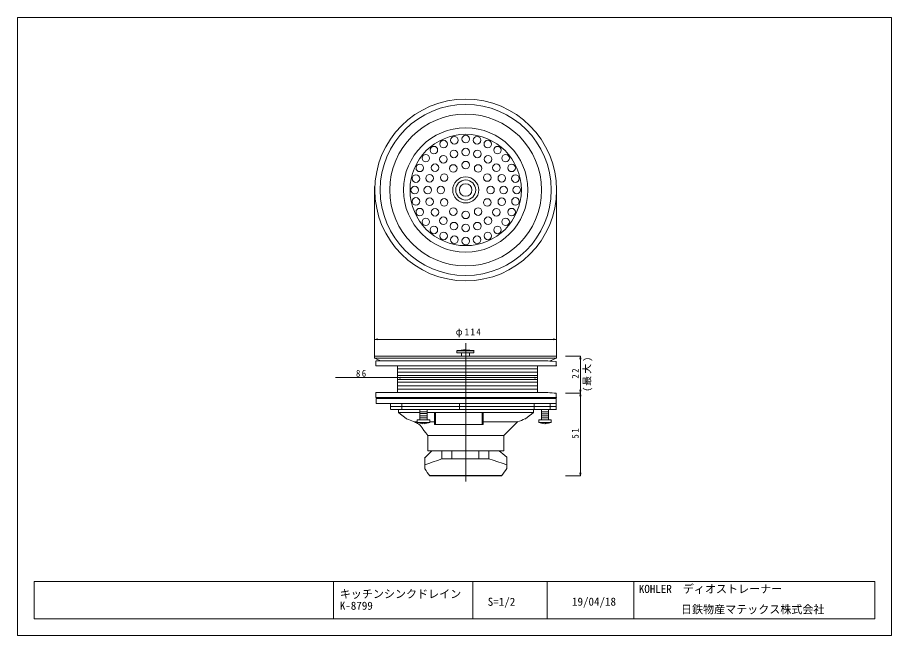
# Model space of a CAD drawing. Units: millimetres, scale not verified, with parts at other scales. Extents: x -278 to 270, y -189 to 198.
import ezdxf
from ezdxf.enums import TextEntityAlignment as Align

# ---------------------------------------------------------------- set-up
doc = ezdxf.new("R2010")
doc.units = ezdxf.units.MM
doc.header["$LTSCALE"] = 2
for name, color, linetype, lineweight in [('0-0_0', 7, 'Continuous', 5), ('0-1_レイヤー_1', 4, 'Continuous', 5), ('F-0', 7, 'Continuous', 5)]:
    doc.layers.add(name, color=color, linetype=linetype, lineweight=lineweight)
doc.styles.add('ＭＳ ゴシック', font='')
doc.styles.get('ＭＳ ゴシック').set_extended_font_data('MS Gothic')

msp = doc.modelspace()

# ---------------------------------------------------------------- linework, layer by layer
at = {"layer": '0-0_0'}
for p, q in [((5.397, -10.493), (2.68, -10.201)), ((2.885, -92.85), (2.885, -6.143)), ((0.225, -12.207), (0.225, -14.183)), ((5.277, -14.183), (5.277, -12.101)), ((-39.955, -20.431), (-39.955, -37.092)), ((47.998, -37.13), (47.998, -20.42)), ((47.874, -24.378), (-39.977, -24.378)), ((47.998, -22.252), (-39.955, -22.252)), ((-39.955, -26.387), (47.998, -26.387)), ((47.874, -32.767), (-39.977, -32.767)), ((47.993, -28.869), (-39.857, -28.869)), ((-39.857, -30.641), (47.993, -30.641)), ((-39.955, -34.894), (47.998, -34.894)), ((-53.293, -40.742), (-53.293, -43.915)), ((59.753, -40.725), (-53.226, -40.725)), ((-44.255, -47.637), (-44.255, -43.844)), ((59.741, -47.744), (59.741, -40.732)), ((-53.226, -43.915), (59.753, -43.915)), ((-22.272, -45.751), (-44.172, -45.751)), ((-44.172, -47.725), (59.753, -47.725)), ((-37.12, -43.944), (-37.12, -47.685)), ((-25.837, -49.066), (-21.354, -49.066)), ((-25.801, -47.902), (-25.801, -54.274)), ((59.753, -45.777), (-22.272, -45.777)), ((-21.281, -47.902), (-21.281, -54.274)), ((-0.964, -43.944), (-0.964, -47.685)), ((45.799, -47.685), (45.799, -43.944)), ((50.305, -49.149), (54.787, -49.149)), ((50.354, -47.902), (50.354, -54.274)), ((54.874, -47.902), (54.874, -54.314)), ((55.842, -43.944), (55.842, -47.685)), ((-39.261, -49.562), (-26.036, -49.562)), ((-27.483, -54.254), (-27.483, -55.926)), ((-19.624, -54.274), (-27.483, -54.274)), ((-21.354, -51.667), (-25.837, -51.667)), ((-25.801, -50.248), (-21.281, -50.248)), ((-25.801, -52.848), (-21.281, -52.848)), ((-19.624, -55.926), (-19.624, -54.254)), ((-16.737, -57.031), (-16.737, -49.617)), ((-16.117, -49.617), (-16.117, -57.031)), ((13.215, -49.617), (13.215, -57.031)), ((13.836, -57.031), (13.836, -49.617)), ((48.672, -55.926), (48.672, -54.254)), ((48.672, -54.274), (56.53, -54.274)), ((50.305, -51.747), (54.787, -51.747)), ((54.874, -50.33), (50.354, -50.33)), ((54.874, -52.93), (50.354, -52.93)), ((56.53, -54.254), (56.53, -55.926)), ((-27.6, -55.427), (-29.285, -55.427)), ((-27.465, -55.937), (-19.624, -55.937)), ((-19.624, -55.425), (-16.79, -55.425)), ((-16.671, -57.108), (13.784, -57.108)), ((13.873, -55.424), (35.142, -55.424)), ((56.53, -55.937), (48.69, -55.937)), ((52.128, -56.766), (52.128, -55.938)), ((26.743, -64.085), (-20.877, -64.085)), ((-5.833, -78.571), (-5.833, -73.806)), ((-20.144, -81.508), (-22.847, -82.468)), ((25.566, -89.026), (-19.792, -89.026))]:
    msp.add_line(p, q, dxfattribs=at)
msp.add_lwpolyline([(-2.698, -10.793), (-2.698, -12.105), (8.095, -12.105), (8.095, -10.793)], close=True, dxfattribs=at)
for points in [[(2.79, -10.201), (1.431, -10.347), (0.073, -10.493), (-1.286, -10.638), (-2.644, -10.783)], [(5.397, -10.493), (6.755, -10.638), (8.113, -10.783)], [(-54.247, -14.172), (-54.247, -15.532), (-53.324, -15.959), (-52.4, -16.387), (-51.477, -16.814), (-50.553, -17.241)], [(-54.247, -15.532), (59.753, -15.532), (59.753, -14.173), (58.942, -14.172), (57.321, -14.172), (56.51, -14.172), (-54.247, -14.172)], [(59.753, -15.532), (58.806, -15.959), (57.86, -16.387), (56.914, -16.814), (55.967, -17.241)], [(-53.226, -17.261), (54.376, -17.261), (55.72, -17.333), (57.064, -17.404), (59.751, -17.546), (59.751, -18.24), (59.752, -18.935), (59.752, -19.63), (59.753, -20.324), (-53.389, -20.324), (-53.389, -17.261)], [(59.751, -37.416), (58.405, -37.344), (57.06, -37.273), (55.714, -37.201), (54.369, -37.13), (-53.404, -37.13)], [(-53.389, -37.13), (-53.389, -40.194), (59.753, -40.194), (59.752, -39.499), (59.752, -38.805), (59.751, -38.11), (59.751, -37.416)], [(-34.175, -53.55), (-35.45, -52.553), (-37.999, -50.559), (-39.273, -49.562), (-39.273, -47.861)], [(-21.19, -49.562), (45.461, -49.562), (45.461, -47.861)], [(-20.897, -73.591), (-20.897, -64.033), (-22.093, -62.406), (-23.289, -60.78), (-24.485, -59.153), (-25.681, -57.527), (-26.094, -57.242), (-26.507, -56.957), (-26.921, -56.673), (-27.334, -56.388), (-27.966, -56.1), (-28.598, -55.812), (-29.23, -55.525), (-29.861, -55.237), (-30.938, -54.839), (-33.093, -54.044), (-34.17, -53.647)], [(40.016, -53.647), (38.91, -54.072), (37.804, -54.497), (36.698, -54.922), (35.593, -55.348)], [(45.461, -49.562), (44.099, -50.586), (42.737, -51.609), (41.375, -52.633), (40.013, -53.657)], [(-24.027, -55.938), (-24.027, -56.766), (-24.886, -56.559), (-26.605, -56.144), (-27.465, -55.937)], [(-21.402, -56.317), (-22.271, -56.511), (-23.141, -56.705), (-23.141, -55.938)], [(-21.402, -56.317), (-20.532, -56.123), (-19.662, -55.929)], [(35.57, -55.321), (26.743, -64.085), (26.743, -73.591), (-20.897, -73.591)], [(48.711, -55.929), (49.565, -56.138), (51.273, -56.557), (52.127, -56.766)], [(53.014, -55.938), (53.014, -56.705), (53.884, -56.511), (54.754, -56.317), (55.623, -56.123), (56.493, -55.929)], [(-22.866, -78.158), (-21.741, -77.024), (-20.616, -75.89), (-19.491, -74.756), (-18.366, -73.622)], [(-18.366, -73.622), (23.83, -73.622), (25.059, -74.612), (26.288, -75.603), (27.516, -76.593), (28.745, -77.584)], [(-12.036, -73.806), (-12.036, -78.571), (11.065, -78.571), (11.065, -73.806)], [(11.183, -78.571), (17.387, -78.571), (17.387, -73.806)], [(-19.554, -89.35), (-20.371, -88.236), (-21.187, -87.121), (-22.004, -86.005), (-22.821, -84.89), (-22.821, -78.238)], [(-20.144, -81.508), (-17.441, -80.549), (-14.737, -79.589), (-12.034, -78.63)], [(28.714, -77.587), (28.714, -84.734), (27.862, -85.896), (27.01, -87.057), (26.158, -88.219), (25.306, -89.38), (-19.536, -89.38)], [(17.387, -78.571), (20.208, -79.531), (23.03, -80.49), (25.851, -81.449), (28.673, -82.409)]]:
    msp.add_lwpolyline(points, dxfattribs=at)
for centre, radius in [((2.885, 90.015), 57), ((2.885, 90.015), 53.647), ((2.885, 90.015), 47.626), ((2.885, 90.015), 39.01), ((2.885, 90.015), 34.918), ((-10.976, 118.833), 2.363), ((-4.221, 121.193), 2.363), ((2.901, 121.994), 2.363), ((10.002, 121.193), 2.363), ((16.745, 118.856), 2.363), ((-17.071, 115.018), 2.363), ((2.901, 113.811), 2.363), ((22.84, 115.023), 2.363), ((-22.103, 109.957), 2.363), ((-11.105, 109.265), 2.363), ((-4.459, 112.642), 2.363), ((10.241, 112.642), 2.363), ((16.887, 109.265), 2.363), ((27.906, 109.957), 2.363), ((-25.913, 103.874), 2.363), ((-16.366, 103.982), 2.363), ((-4.914, 103.528), 2.363), ((2.901, 105.606), 2.363), ((10.695, 103.528), 2.363), ((22.147, 103.982), 2.363), ((31.716, 103.874), 2.363), ((-28.294, 97.12), 2.363), ((-19.743, 97.358), 2.363), ((-10.629, 97.812), 2.363), ((16.41, 97.812), 2.363), ((25.524, 97.358), 2.363), ((34.076, 97.12), 2.363), ((2.885, 90.015), 8.164), ((2.885, 90.015), 6.286), ((2.885, 90.015), 3.925), ((-29.096, 89.997), 2.363), ((-20.912, 89.997), 2.363), ((-12.707, 89.997), 2.363), ((18.488, 89.997), 2.363), ((26.693, 89.997), 2.363), ((34.877, 90.019), 2.363), ((-28.294, 82.875), 2.363), ((-19.743, 82.636), 2.363), ((-10.628, 82.205), 2.363), ((16.41, 82.182), 2.363), ((25.524, 82.636), 2.363), ((34.101, 82.865), 2.363), ((-25.913, 76.12), 2.363), ((-16.366, 76.012), 2.363), ((-4.914, 76.467), 2.363), ((10.695, 76.467), 2.363), ((22.147, 76.012), 2.363), ((31.716, 76.12), 2.363), ((-22.103, 70.037), 2.363), ((-11.105, 70.73), 2.363), ((2.901, 74.388), 2.363), ((16.887, 70.73), 2.363), ((27.906, 70.037), 2.363), ((-17.059, 64.971), 2.363), ((-4.459, 67.353), 2.363), ((2.901, 66.184), 2.363), ((10.241, 67.353), 2.363), ((22.84, 64.971), 2.363), ((-10.976, 61.161), 2.363), ((-4.221, 58.801), 2.363), ((2.901, 58), 2.363), ((10.002, 58.801), 2.363), ((16.778, 61.161), 2.363)]:
    msp.add_circle(centre, radius, dxfattribs=at)
at = {"layer": '0-1_レイヤー_1'}
for p, q in [((-54.247, 92.267), (-54.247, -14.172)), ((59.753, 91.385), (59.753, -14.173)), ((-54.247, -3.745), (-52.278, -3.398)), ((-54.247, -3.745), (59.753, -3.745)), ((-54.247, -3.745), (-52.278, -4.092)), ((59.753, -3.745), (57.783, -3.398)), ((59.753, -3.745), (57.783, -4.092)), ((74.839, -14.172), (65.427, -14.172)), ((74.839, -14.172), (74.491, -16.141)), ((74.839, -14.172), (74.839, -37.416)), ((74.839, -14.172), (75.186, -16.141)), ((-39.955, -27.666), (-37.985, -27.319)), ((47.998, -27.666), (46.029, -27.319)), ((-78.877, -27.666), (47.998, -27.666)), ((-39.955, -27.666), (-37.985, -28.014)), ((47.998, -27.666), (46.029, -28.014)), ((74.839, -37.416), (65.427, -37.416)), ((74.839, -37.416), (74.491, -35.446)), ((74.839, -37.416), (74.491, -39.385)), ((74.839, -37.416), (75.186, -35.446)), ((74.839, -37.416), (74.839, -89.38)), ((74.839, -37.416), (75.186, -39.385)), ((74.839, -89.38), (74.491, -87.411)), ((74.839, -89.38), (75.186, -87.411)), ((74.839, -89.38), (65.427, -89.38))]:
    msp.add_line(p, q, dxfattribs=at)
at = {"layer": 'F-0'}
for p, q in [((-267.816, -155.565), (259.512, -155.565)), ((-267.816, -155.565), (-267.816, -179.074)), ((-80.088, -155.565), (-80.088, -179.074)), ((7.265, -155.565), (7.265, -179.074)), ((54.03, -155.565), (54.03, -179.074)), ((108.294, -155.565), (108.294, -179.074)), ((259.512, -155.565), (259.512, -179.074)), ((-267.816, -179.074), (259.512, -179.074))]:
    msp.add_line(p, q, dxfattribs=at)
msp.add_lwpolyline([(-278.3, 198.229), (270.033, 198.229), (270.033, -189.482), (-278.3, -189.482)], close=True, dxfattribs=at)

# ---------------------------------------------------------------- texts
at = {"layer": '0-1_レイヤー_1', "color": 7, "char_height": 4.399, "attachment_point": 7, "style": 'ＭＳ ゴシック'}
for s, insert in [('\\T1.29;\\W0.95;φ114', (-3.365, -2.37)), ('\\T1.36;\\W0.9;86', (-65.936, -27.252))]:
    msp.add_mtext(s, dxfattribs=dict(at, insert=insert))
at = {"layer": '0-1_レイヤー_1', "color": 7, "char_height": 4.399, "attachment_point": 7, "rotation": 90, "style": 'ＭＳ ゴシック'}
for s, insert in [('\\T1.23;(最大)', (82.415, -36.504)), ('\\T1.36;\\W0.9;22', (73.839, -28.294)), ('\\T1.36;\\W0.9;51', (73.839, -65.898))]:
    msp.add_mtext(s, dxfattribs=dict(at, insert=insert))
at = {"layer": 'F-0', "style": 'ＭＳ ゴシック'}
for s, p in [('KOHLER\u3000ディオストレーナー', (111.506, -164.323)), ('キッチンシンクドレイン', (-76.094, -167.481)), ('K-8799', (-76.094, -174.847)), ('S=1/2', (16.718, -172.369)), ('19/04/18', (69.581, -172.285)), ('日鉄物産マテックス株式会社', (137.951, -177.142))]:
    msp.add_text(s, height=5.076, dxfattribs=at).set_placement(p, align=Align.BOTTOM_LEFT)

doc.saveas('drawing.dxf')
